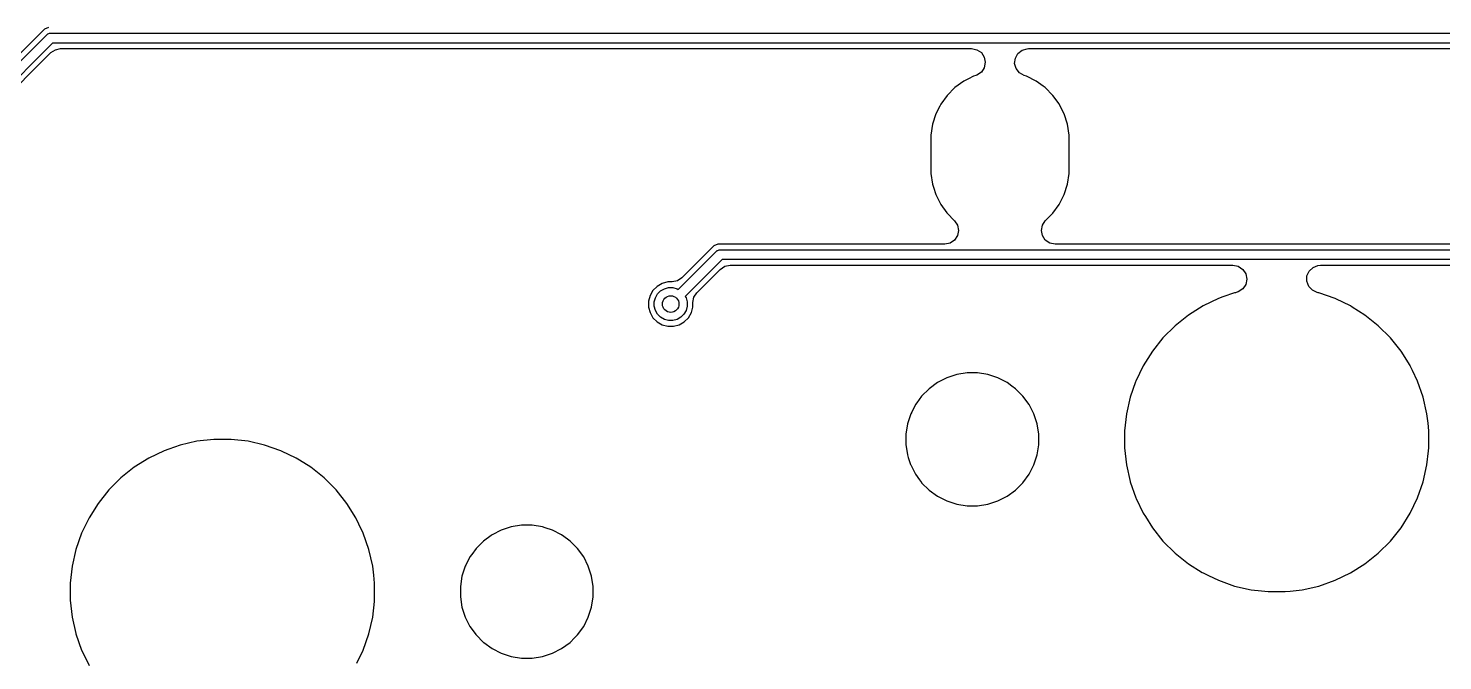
# Model space of a CAD drawing. Header units: inches. Extents: x 2.6 to 14.2, y -7.9 to -3.5.
# Drawn here: x 3.634 to 4.64, y -5.059 to -4.61 of the extents above; entities that cross this region are included whole.
import ezdxf

# ---------------------------------------------------------------- set-up
doc = ezdxf.new("R2010")
doc.units = ezdxf.units.IN
doc.header["$MEASUREMENT"] = 0
doc.layers.add('B.Cu', color=153, linetype='CONTINUOUS', true_color=0x4d7fc4)

msp = doc.modelspace()

# ---------------------------------------------------------------- linework, layer by layer
at = {"layer": 'B.Cu', "linetype": 'CONTINUOUS'}
for p, q in [((3.3465, -4.9152), (3.6474, -4.6142)), ((3.6436, -4.6125), (3.3491, -4.9069)), ((3.6457, -4.6104), (3.6436, -4.6125)), ((3.6436, -4.6125), (3.6436, -4.6125)), ((3.6484, -4.6092), (3.6457, -4.6104)), ((3.6474, -4.6142), (3.648, -4.6138)), ((3.648, -4.6138), (3.6487, -4.6135)), ((3.6487, -4.6135), (3.6492, -4.6133)), ((3.6492, -4.6133), (3.6499, -4.6132)), ((3.6499, -4.6132), (4.8056, -4.6132)), ((3.6514, -4.6203), (3.3515, -4.9202)), ((3.5353, -4.742), (3.6502, -4.6271)), ((3.6502, -4.6271), (3.6534, -4.625)), ((4.7998, -4.6203), (3.6514, -4.6203)), ((3.6534, -4.625), (3.6571, -4.6242)), ((3.6571, -4.6242), (4.3051, -4.6242)), ((4.3051, -4.6242), (4.3089, -4.625)), ((4.3089, -4.625), (4.3121, -4.6271)), ((4.3121, -4.6271), (4.3142, -4.6303)), ((4.3363, -4.631), (4.3381, -4.6277)), ((4.3381, -4.6277), (4.3411, -4.6253)), ((4.3411, -4.6253), (4.3448, -4.6243)), ((4.3448, -4.6243), (4.3456, -4.6242)), ((4.3456, -4.6242), (4.8471, -4.6242)), ((4.3142, -4.6378), (4.3121, -4.641)), ((4.3142, -4.6303), (4.3149, -4.634)), ((4.3149, -4.634), (4.3142, -4.6378)), ((4.3358, -4.6348), (4.3363, -4.631)), ((4.3369, -4.6385), (4.3358, -4.6348)), ((4.3392, -4.6415), (4.3369, -4.6385)), ((4.2996, -4.6474), (4.2933, -4.652)), ((4.3029, -4.6457), (4.2996, -4.6474)), ((4.2996, -4.6474), (4.2996, -4.6474)), ((4.2996, -4.6474), (4.2996, -4.6474)), ((4.2996, -4.6474), (4.2996, -4.6474)), ((4.3065, -4.6439), (4.3029, -4.6457)), ((4.3082, -4.6434), (4.3065, -4.6439)), ((4.3065, -4.6439), (4.3065, -4.6439)), ((4.3089, -4.6431), (4.3082, -4.6434)), ((4.3121, -4.641), (4.3089, -4.6431)), ((4.3426, -4.6434), (4.3392, -4.6415)), ((4.3443, -4.6439), (4.3426, -4.6434)), ((4.3512, -4.6474), (4.3443, -4.6439)), ((4.3443, -4.6439), (4.3443, -4.6439)), ((4.3443, -4.6439), (4.3443, -4.6439)), ((4.3443, -4.6439), (4.3443, -4.6439)), ((4.3561, -4.651), (4.3512, -4.6474)), ((4.3512, -4.6474), (4.3512, -4.6474)), ((4.3512, -4.6474), (4.3512, -4.6474)), ((4.2878, -4.6575), (4.2833, -4.6637)), ((4.2933, -4.652), (4.2878, -4.6575)), ((4.3574, -4.652), (4.3561, -4.651)), ((4.3629, -4.6575), (4.3574, -4.652)), ((4.3674, -4.6636), (4.3629, -4.6575)), ((4.3629, -4.6575), (4.3629, -4.6575)), ((4.2826, -4.6651), (4.2797, -4.6706)), ((4.2833, -4.6637), (4.2826, -4.6651)), ((4.2833, -4.6637), (4.2833, -4.6637)), ((4.2833, -4.6637), (4.2833, -4.6637)), ((4.2833, -4.6637), (4.2833, -4.6637)), ((4.3675, -4.6637), (4.3674, -4.6636)), ((4.371, -4.6706), (4.3675, -4.6637)), ((4.2773, -4.678), (4.2761, -4.6857)), ((4.2797, -4.6706), (4.2773, -4.678)), ((4.2797, -4.6706), (4.2797, -4.6706)), ((4.3734, -4.678), (4.371, -4.6706)), ((4.3746, -4.6857), (4.3734, -4.678)), ((4.2761, -4.6857), (4.2761, -4.6857)), ((4.2761, -4.6857), (4.2761, -4.7131)), ((4.3746, -4.7131), (4.3746, -4.6857)), ((4.2761, -4.7131), (4.2761, -4.7131)), ((4.2761, -4.7131), (4.2773, -4.7207)), ((4.3734, -4.7207), (4.3746, -4.7131)), ((4.2773, -4.7207), (4.2773, -4.7207)), ((4.2773, -4.7207), (4.2782, -4.7235)), ((4.2782, -4.7235), (4.2794, -4.7272)), ((4.2794, -4.7272), (4.2797, -4.7281)), ((4.2797, -4.7281), (4.2833, -4.735)), ((4.3675, -4.735), (4.371, -4.7281)), ((4.371, -4.7281), (4.3734, -4.7207)), ((4.2833, -4.735), (4.2833, -4.735)), ((4.2833, -4.735), (4.2833, -4.735)), ((4.2833, -4.735), (4.2876, -4.741)), ((4.3629, -4.7413), (4.3675, -4.735)), ((4.2876, -4.741), (4.2878, -4.7413)), ((4.2878, -4.7413), (4.2931, -4.7466)), ((4.2931, -4.7466), (4.2952, -4.7497)), ((4.3555, -4.7497), (4.3576, -4.7466)), ((4.3576, -4.7466), (4.3629, -4.7413)), ((4.2952, -4.7572), (4.2931, -4.7604)), ((4.2952, -4.7497), (4.2959, -4.7535)), ((4.2959, -4.7535), (4.2952, -4.7572)), ((4.3548, -4.7535), (4.3555, -4.7497)), ((4.3555, -4.7572), (4.3548, -4.7535)), ((4.3576, -4.7604), (4.3555, -4.7572)), ((4.0965, -4.7955), (4.1237, -4.7683)), ((4.1219, -4.7644), (4.0991, -4.7872)), ((4.1247, -4.7633), (4.1219, -4.7644)), ((4.1237, -4.7683), (4.1242, -4.7678)), ((4.1242, -4.7678), (4.1246, -4.7677)), ((4.1246, -4.7677), (4.1255, -4.7673)), ((4.2861, -4.7633), (4.1247, -4.7633)), ((4.1255, -4.7673), (4.1262, -4.7673)), ((4.1262, -4.7673), (4.7835, -4.7673)), ((4.2899, -4.7625), (4.2861, -4.7633)), ((4.2931, -4.7604), (4.2899, -4.7625)), ((4.3608, -4.7625), (4.3576, -4.7604)), ((4.3646, -4.7633), (4.3608, -4.7625)), ((4.7778, -4.7633), (4.3646, -4.7633)), ((4.1277, -4.7743), (4.1015, -4.8005)), ((4.1264, -4.7812), (4.1296, -4.779)), ((4.7849, -4.7743), (4.1277, -4.7743)), ((4.1296, -4.779), (4.1334, -4.7783)), ((4.1334, -4.7783), (4.4911, -4.7783)), ((4.4911, -4.7783), (4.4949, -4.779)), ((4.4949, -4.779), (4.4981, -4.7812)), ((4.5481, -4.7798), (4.5516, -4.7784)), ((4.5516, -4.7784), (4.5533, -4.7783)), ((4.5533, -4.7783), (4.7864, -4.7783)), ((4.096, -4.7894), (4.0922, -4.7901)), ((4.0991, -4.7872), (4.096, -4.7894)), ((4.1097, -4.7978), (4.1222, -4.7854)), ((4.1222, -4.7854), (4.1264, -4.7812)), ((4.4981, -4.7812), (4.5002, -4.7843)), ((4.5002, -4.7843), (4.5009, -4.7881)), ((4.5009, -4.7881), (4.5002, -4.7919)), ((4.5436, -4.7897), (4.5437, -4.7859)), ((4.5437, -4.7859), (4.5453, -4.7824)), ((4.5453, -4.7824), (4.5481, -4.7798)), ((4.0785, -4.7962), (4.0764, -4.7998)), ((4.0814, -4.7933), (4.0785, -4.7962)), ((4.0802, -4.8014), (4.0817, -4.7987)), ((4.085, -4.7912), (4.0814, -4.7933)), ((4.0817, -4.7987), (4.0839, -4.7965)), ((4.0839, -4.7965), (4.0866, -4.795)), ((4.089, -4.7901), (4.085, -4.7912)), ((4.0866, -4.795), (4.0896, -4.7942)), ((4.0922, -4.7901), (4.089, -4.7901)), ((4.0896, -4.7942), (4.0927, -4.7942)), ((4.0927, -4.7942), (4.0956, -4.795)), ((4.0956, -4.795), (4.0965, -4.7955)), ((4.1076, -4.801), (4.1097, -4.7978)), ((4.4922, -4.7979), (4.484, -4.8008)), ((4.4928, -4.7978), (4.4922, -4.7979)), ((4.4933, -4.7977), (4.4928, -4.7978)), ((4.4949, -4.7972), (4.4933, -4.7977)), ((4.4981, -4.795), (4.4949, -4.7972)), ((4.5002, -4.7919), (4.4981, -4.795)), ((4.545, -4.7933), (4.5436, -4.7897)), ((4.5476, -4.7961), (4.545, -4.7933)), ((4.5511, -4.7977), (4.5476, -4.7961)), ((4.5518, -4.7978), (4.5511, -4.7977)), ((4.5522, -4.7979), (4.5518, -4.7978)), ((4.5637, -4.8019), (4.5522, -4.7979)), ((4.5522, -4.7979), (4.5522, -4.7979)), ((4.5522, -4.7979), (4.5522, -4.7979)), ((4.0764, -4.7998), (4.0753, -4.8038)), ((4.0753, -4.8038), (4.0753, -4.808)), ((4.0753, -4.808), (4.0764, -4.812)), ((4.0794, -4.8043), (4.0802, -4.8014)), ((4.0794, -4.8074), (4.0794, -4.8043)), ((4.0802, -4.8104), (4.0794, -4.8074)), ((4.1015, -4.8005), (4.102, -4.8014)), ((4.102, -4.8014), (4.1028, -4.8043)), ((4.1028, -4.8074), (4.102, -4.8104)), ((4.1028, -4.8043), (4.1028, -4.8074)), ((4.1058, -4.812), (4.1069, -4.808)), ((4.1069, -4.8048), (4.1076, -4.801)), ((4.1069, -4.808), (4.1069, -4.8048)), ((4.4698, -4.8072), (4.4595, -4.8137)), ((4.4807, -4.8019), (4.4698, -4.8072)), ((4.484, -4.8008), (4.4807, -4.8019)), ((4.4807, -4.8019), (4.4807, -4.8019)), ((4.4807, -4.8019), (4.4807, -4.8019)), ((4.5642, -4.8022), (4.5637, -4.8019)), ((4.5747, -4.8072), (4.5642, -4.8022)), ((4.5759, -4.808), (4.5747, -4.8072)), ((4.585, -4.8137), (4.5759, -4.808)), ((4.0764, -4.812), (4.0774, -4.8137)), ((4.0774, -4.8137), (4.0785, -4.8156)), ((4.0785, -4.8156), (4.0814, -4.8185)), ((4.0817, -4.8131), (4.0802, -4.8104)), ((4.0814, -4.8185), (4.085, -4.8206)), ((4.0839, -4.8152), (4.0817, -4.8131)), ((4.0866, -4.8168), (4.0839, -4.8152)), ((4.0896, -4.8176), (4.0866, -4.8168)), ((4.0927, -4.8176), (4.0896, -4.8176)), ((4.0956, -4.8168), (4.0927, -4.8176)), ((4.0983, -4.8152), (4.0956, -4.8168)), ((4.0972, -4.8206), (4.1008, -4.8185)), ((4.1005, -4.8131), (4.0983, -4.8152)), ((4.102, -4.8104), (4.1005, -4.8131)), ((4.1008, -4.8185), (4.1037, -4.8156)), ((4.1037, -4.8156), (4.1058, -4.812)), ((4.4595, -4.8137), (4.4499, -4.8213)), ((4.4595, -4.8137), (4.4595, -4.8137)), ((4.5945, -4.8213), (4.585, -4.8137)), ((4.085, -4.8206), (4.089, -4.8216)), ((4.089, -4.8216), (4.0932, -4.8216)), ((4.0932, -4.8216), (4.0972, -4.8206)), ((4.4413, -4.8299), (4.4338, -4.8394)), ((4.4499, -4.8213), (4.4413, -4.8299)), ((4.4413, -4.8299), (4.4413, -4.8299)), ((4.4499, -4.8213), (4.4499, -4.8213)), ((4.6031, -4.8299), (4.5945, -4.8213)), ((4.6107, -4.8394), (4.6031, -4.8299)), ((4.4338, -4.8394), (4.4273, -4.8497)), ((4.4338, -4.8394), (4.4338, -4.8394)), ((4.6171, -4.8496), (4.6107, -4.8394)), ((4.4273, -4.8497), (4.422, -4.8606)), ((4.6171, -4.8497), (4.6171, -4.8496)), ((4.6188, -4.8531), (4.6171, -4.8497)), ((4.2875, -4.8583), (4.2809, -4.8617)), ((4.2946, -4.856), (4.2875, -4.8583)), ((4.2875, -4.8583), (4.2875, -4.8583)), ((4.2875, -4.8583), (4.2875, -4.8583)), ((4.302, -4.8549), (4.2946, -4.856)), ((4.3094, -4.8549), (4.302, -4.8549)), ((4.302, -4.8549), (4.302, -4.8549)), ((4.302, -4.8549), (4.302, -4.8549)), ((4.3167, -4.856), (4.3094, -4.8549)), ((4.3094, -4.8549), (4.3094, -4.8549)), ((4.3094, -4.8549), (4.3094, -4.8549)), ((4.3189, -4.8567), (4.3167, -4.856)), ((4.3167, -4.856), (4.3167, -4.856)), ((4.3167, -4.856), (4.3167, -4.856)), ((4.3238, -4.8583), (4.3189, -4.8567)), ((4.3304, -4.8617), (4.3238, -4.8583)), ((4.3238, -4.8583), (4.3238, -4.8583)), ((4.3238, -4.8583), (4.3238, -4.8583)), ((4.6224, -4.8606), (4.6188, -4.8531)), ((4.2749, -4.8661), (4.2696, -4.8713)), ((4.2809, -4.8617), (4.2749, -4.8661)), ((4.2809, -4.8617), (4.2809, -4.8617)), ((4.3339, -4.8642), (4.3304, -4.8617)), ((4.3365, -4.8661), (4.3339, -4.8642)), ((4.3417, -4.8713), (4.3365, -4.8661)), ((4.3365, -4.8661), (4.3365, -4.8661)), ((4.3365, -4.8661), (4.3365, -4.8661)), ((4.4218, -4.8612), (4.418, -4.8721)), ((4.422, -4.8606), (4.4218, -4.8612)), ((4.422, -4.8606), (4.422, -4.8606)), ((4.6264, -4.8721), (4.6224, -4.8606)), ((4.2653, -4.8774), (4.2626, -4.8827)), ((4.2662, -4.8761), (4.2653, -4.8774)), ((4.2696, -4.8713), (4.2662, -4.8761)), ((4.3461, -4.8774), (4.3417, -4.8713)), ((4.3495, -4.884), (4.3461, -4.8774)), ((4.418, -4.8721), (4.4153, -4.884)), ((4.6291, -4.884), (4.6264, -4.8721)), ((4.2619, -4.884), (4.2596, -4.8911)), ((4.2626, -4.8827), (4.2619, -4.884)), ((4.3518, -4.8911), (4.3495, -4.884)), ((4.4153, -4.884), (4.4139, -4.8961)), ((4.6299, -4.8905), (4.6291, -4.884)), ((4.2596, -4.8911), (4.2584, -4.8984)), ((4.2584, -4.8984), (4.2584, -4.8984)), ((4.2584, -4.8984), (4.2584, -4.9059)), ((4.3529, -4.8984), (4.3518, -4.8911)), ((4.3529, -4.9059), (4.3529, -4.8984)), ((4.4139, -4.8961), (4.4139, -4.9082)), ((4.6305, -4.8961), (4.6299, -4.8905)), ((4.6305, -4.8984), (4.6305, -4.8961)), ((4.6305, -4.8961), (4.6305, -4.8961)), ((4.6305, -4.9082), (4.6305, -4.8984)), ((3.7307, -4.9102), (3.7198, -4.9155)), ((3.734, -4.909), (3.7307, -4.9102)), ((3.7307, -4.9102), (3.7307, -4.9102)), ((3.7307, -4.9102), (3.7307, -4.9102)), ((3.7422, -4.9062), (3.734, -4.909)), ((3.754, -4.9035), (3.7422, -4.9062)), ((3.7661, -4.9021), (3.754, -4.9035)), ((3.7783, -4.9021), (3.7661, -4.9021)), ((3.7661, -4.9021), (3.7661, -4.9021)), ((3.7904, -4.9035), (3.7783, -4.9021)), ((3.7783, -4.9021), (3.7783, -4.9021)), ((3.8022, -4.9062), (3.7904, -4.9035)), ((3.8137, -4.9102), (3.8022, -4.9062)), ((3.8022, -4.9062), (3.8022, -4.9062)), ((3.8022, -4.9062), (3.8022, -4.9062)), ((3.8142, -4.9104), (3.8137, -4.9102)), ((4.2584, -4.9059), (4.2584, -4.9059)), ((4.2584, -4.9059), (4.2595, -4.9129)), ((4.3518, -4.9132), (4.3529, -4.9059)), ((4.4139, -4.9082), (4.4153, -4.9203)), ((4.6291, -4.9203), (4.6303, -4.9102)), ((4.6303, -4.9102), (4.6305, -4.9082)), ((4.6305, -4.9082), (4.6305, -4.9082)), ((3.7198, -4.9155), (3.7095, -4.9219)), ((3.8247, -4.9155), (3.8142, -4.9104)), ((3.827, -4.9169), (3.8247, -4.9155)), ((3.835, -4.9219), (3.827, -4.9169)), ((4.2595, -4.9129), (4.2596, -4.9132)), ((4.2596, -4.9132), (4.2601, -4.915)), ((4.2601, -4.915), (4.2618, -4.92)), ((4.2618, -4.92), (4.2619, -4.9203)), ((4.2619, -4.9203), (4.2653, -4.9269)), ((4.3461, -4.9269), (4.3495, -4.9203)), ((4.3495, -4.9203), (4.3518, -4.9132)), ((4.4153, -4.9203), (4.418, -4.9321)), ((4.6264, -4.9322), (4.6291, -4.9203)), ((3.6999, -4.9295), (3.6913, -4.9381)), ((3.7095, -4.9219), (3.6999, -4.9295)), ((3.6999, -4.9295), (3.6999, -4.9295)), ((3.7095, -4.9219), (3.7095, -4.9219)), ((3.8445, -4.9295), (3.835, -4.9219)), ((3.8531, -4.9381), (3.8445, -4.9295)), ((4.2653, -4.9269), (4.2682, -4.9309)), ((4.3417, -4.9329), (4.3461, -4.9269)), ((3.6913, -4.9381), (3.6838, -4.9476)), ((3.6913, -4.9381), (3.6913, -4.9381)), ((3.8607, -4.9476), (3.8531, -4.9381)), ((4.2682, -4.9309), (4.2695, -4.9328)), ((4.2695, -4.9328), (4.2696, -4.9329)), ((4.2696, -4.9329), (4.2749, -4.9382)), ((4.2749, -4.9382), (4.2809, -4.9426)), ((4.3304, -4.9426), (4.3365, -4.9382)), ((4.3365, -4.9382), (4.3417, -4.9329)), ((4.418, -4.9321), (4.418, -4.9322)), ((4.418, -4.9322), (4.422, -4.9436)), ((4.6224, -4.9436), (4.6264, -4.9322)), ((3.6838, -4.9476), (3.6773, -4.9579)), ((3.6838, -4.9476), (3.6838, -4.9476)), ((3.8671, -4.9579), (3.8607, -4.9476)), ((4.2809, -4.9426), (4.2875, -4.9459)), ((4.2875, -4.9459), (4.2946, -4.9482)), ((4.2946, -4.9482), (4.302, -4.9494)), ((4.302, -4.9494), (4.302, -4.9494)), ((4.302, -4.9494), (4.3094, -4.9494)), ((4.3094, -4.9494), (4.3167, -4.9482)), ((4.3094, -4.9494), (4.3094, -4.9494)), ((4.3167, -4.9482), (4.3238, -4.9459)), ((4.3238, -4.9459), (4.3304, -4.9426)), ((4.422, -4.9436), (4.4223, -4.9442)), ((4.4223, -4.9442), (4.4273, -4.9546)), ((4.6171, -4.9546), (4.6224, -4.9436)), ((3.6773, -4.9579), (3.672, -4.9689)), ((3.8693, -4.9624), (3.8671, -4.9579)), ((3.8671, -4.9579), (3.8671, -4.9579)), ((4.4273, -4.9546), (4.4288, -4.957)), ((4.4288, -4.957), (4.4338, -4.9649)), ((4.6107, -4.9649), (4.6171, -4.9546)), ((3.672, -4.9689), (3.668, -4.9804)), ((3.672, -4.9689), (3.672, -4.9689)), ((3.8724, -4.9689), (3.8693, -4.9624)), ((3.8764, -4.9804), (3.8724, -4.9689)), ((3.9633, -4.9705), (3.958, -4.9744)), ((3.964, -4.97), (3.9633, -4.9705)), ((3.9706, -4.9666), (3.964, -4.97)), ((3.9777, -4.9643), (3.9706, -4.9666)), ((3.9706, -4.9666), (3.9706, -4.9666)), ((3.9706, -4.9666), (3.9706, -4.9666)), ((3.985, -4.9631), (3.9777, -4.9643)), ((3.9925, -4.9631), (3.985, -4.9631)), ((3.985, -4.9631), (3.985, -4.9631)), ((3.985, -4.9631), (3.985, -4.9631)), ((3.9998, -4.9643), (3.9925, -4.9631)), ((3.9925, -4.9631), (3.9925, -4.9631)), ((3.9925, -4.9631), (3.9925, -4.9631)), ((4.0017, -4.9649), (3.9998, -4.9643)), ((3.9998, -4.9643), (3.9998, -4.9643)), ((3.9998, -4.9643), (3.9998, -4.9643)), ((4.0069, -4.9666), (4.0017, -4.9649)), ((4.0135, -4.97), (4.0069, -4.9666)), ((4.0069, -4.9666), (4.0069, -4.9666)), ((4.0069, -4.9666), (4.0069, -4.9666)), ((4.0178, -4.9731), (4.0135, -4.97)), ((4.4338, -4.9649), (4.4413, -4.9744)), ((4.6031, -4.9744), (4.6107, -4.9649)), ((3.668, -4.9804), (3.6653, -4.9922)), ((3.8791, -4.9922), (3.8764, -4.9804)), ((3.9527, -4.9796), (3.9496, -4.9839)), ((3.958, -4.9744), (3.9527, -4.9796)), ((4.0195, -4.9744), (4.0178, -4.9731)), ((4.0248, -4.9796), (4.0195, -4.9744)), ((4.0195, -4.9744), (4.0195, -4.9744)), ((4.0195, -4.9744), (4.0195, -4.9744)), ((4.0292, -4.9856), (4.0248, -4.9796)), ((4.4413, -4.9744), (4.4499, -4.983)), ((4.5945, -4.983), (4.6031, -4.9744)), ((3.9483, -4.9856), (3.9454, -4.9915)), ((3.9496, -4.9839), (3.9483, -4.9856)), ((4.0325, -4.9923), (4.0292, -4.9856)), ((4.4499, -4.983), (4.4595, -4.9906)), ((4.4595, -4.9906), (4.4693, -4.9968)), ((4.5747, -4.9971), (4.585, -4.9906)), ((4.585, -4.9906), (4.5945, -4.983)), ((3.6653, -4.9922), (3.6639, -5.0043)), ((3.8799, -4.9986), (3.8791, -4.9922)), ((3.8805, -5.0043), (3.8799, -4.9986)), ((3.9426, -4.9993), (3.9415, -5.0067)), ((3.9449, -4.9923), (3.9426, -4.9993)), ((3.9454, -4.9915), (3.9449, -4.9923)), ((4.0348, -4.9993), (4.0325, -4.9923)), ((4.036, -5.0067), (4.0348, -4.9993)), ((4.4693, -4.9968), (4.4698, -4.9971)), ((4.4698, -4.9971), (4.4736, -4.9989)), ((4.4736, -4.9989), (4.4807, -5.0023)), ((4.5637, -5.0023), (4.5747, -4.9971)), ((3.6639, -5.0043), (3.6639, -5.0165)), ((3.8805, -5.0067), (3.8805, -5.0043)), ((3.8805, -5.0043), (3.8805, -5.0043)), ((3.8805, -5.0165), (3.8805, -5.0067)), ((3.9415, -5.0067), (3.9415, -5.0067)), ((3.9415, -5.0067), (3.9415, -5.0141)), ((4.036, -5.0141), (4.036, -5.0067)), ((4.4807, -5.0023), (4.4922, -5.0064)), ((4.4922, -5.0064), (4.504, -5.0091)), ((4.504, -5.0091), (4.5114, -5.0099)), ((4.5114, -5.0099), (4.5161, -5.0104)), ((4.5161, -5.0104), (4.5161, -5.0104)), ((4.5161, -5.0104), (4.5283, -5.0104)), ((4.5283, -5.0104), (4.5317, -5.01)), ((4.5283, -5.0104), (4.5283, -5.0104)), ((4.5317, -5.01), (4.5404, -5.0091)), ((4.5404, -5.0091), (4.5522, -5.0064)), ((4.5522, -5.0064), (4.5637, -5.0023)), ((3.6639, -5.0165), (3.6653, -5.0286)), ((3.8791, -5.0286), (3.8804, -5.0173)), ((3.8804, -5.0173), (3.8805, -5.0165)), ((3.8805, -5.0165), (3.8805, -5.0165)), ((3.9415, -5.0141), (3.9415, -5.0141)), ((3.9415, -5.0141), (3.9426, -5.0215)), ((4.0348, -5.0215), (4.036, -5.0141)), ((3.6653, -5.0286), (3.6679, -5.0402)), ((3.8764, -5.0404), (3.8791, -5.0286)), ((3.9426, -5.0215), (3.9426, -5.0215)), ((3.9426, -5.0215), (3.9433, -5.0235)), ((3.9433, -5.0235), (3.9449, -5.0285)), ((3.9449, -5.0285), (3.9449, -5.0285)), ((3.9449, -5.0285), (3.9483, -5.0352)), ((4.0292, -5.0352), (4.0325, -5.0285)), ((4.0325, -5.0285), (4.0348, -5.0215)), ((3.6679, -5.0402), (3.668, -5.0404)), ((3.668, -5.0404), (3.672, -5.0519)), ((3.8724, -5.0519), (3.8764, -5.0404)), ((3.9483, -5.0352), (3.9506, -5.0383)), ((3.9506, -5.0383), (3.9524, -5.0408)), ((3.9524, -5.0408), (3.9527, -5.0412)), ((3.9527, -5.0412), (3.958, -5.0465)), ((4.0227, -5.0433), (4.0248, -5.0412)), ((4.0248, -5.0412), (4.0292, -5.0352)), ((3.958, -5.0465), (3.958, -5.0465)), ((3.958, -5.0465), (3.958, -5.0465)), ((3.958, -5.0465), (3.9581, -5.0466)), ((3.9581, -5.0466), (3.964, -5.0508)), ((3.964, -5.0508), (3.9706, -5.0542)), ((4.0069, -5.0542), (4.0135, -5.0508)), ((4.0135, -5.0508), (4.0195, -5.0465)), ((4.0195, -5.0465), (4.0227, -5.0433)), ((3.672, -5.0519), (3.6729, -5.0537)), ((3.6729, -5.0537), (3.6773, -5.0629)), ((3.8679, -5.0613), (3.8724, -5.0519)), ((3.9706, -5.0542), (3.9777, -5.0565)), ((3.9777, -5.0565), (3.985, -5.0577)), ((3.985, -5.0577), (3.985, -5.0577)), ((3.985, -5.0577), (3.9925, -5.0577)), ((3.9925, -5.0577), (3.9998, -5.0565)), ((3.9925, -5.0577), (3.9925, -5.0577)), ((3.9998, -5.0565), (4.0069, -5.0542))]:
    msp.add_line(p, q, dxfattribs=at)
at = {"layer": 'B.Cu'}
msp.add_circle((4.0911, -4.8059), 0.00591, dxfattribs=at)

doc.saveas('drawing.dxf')
